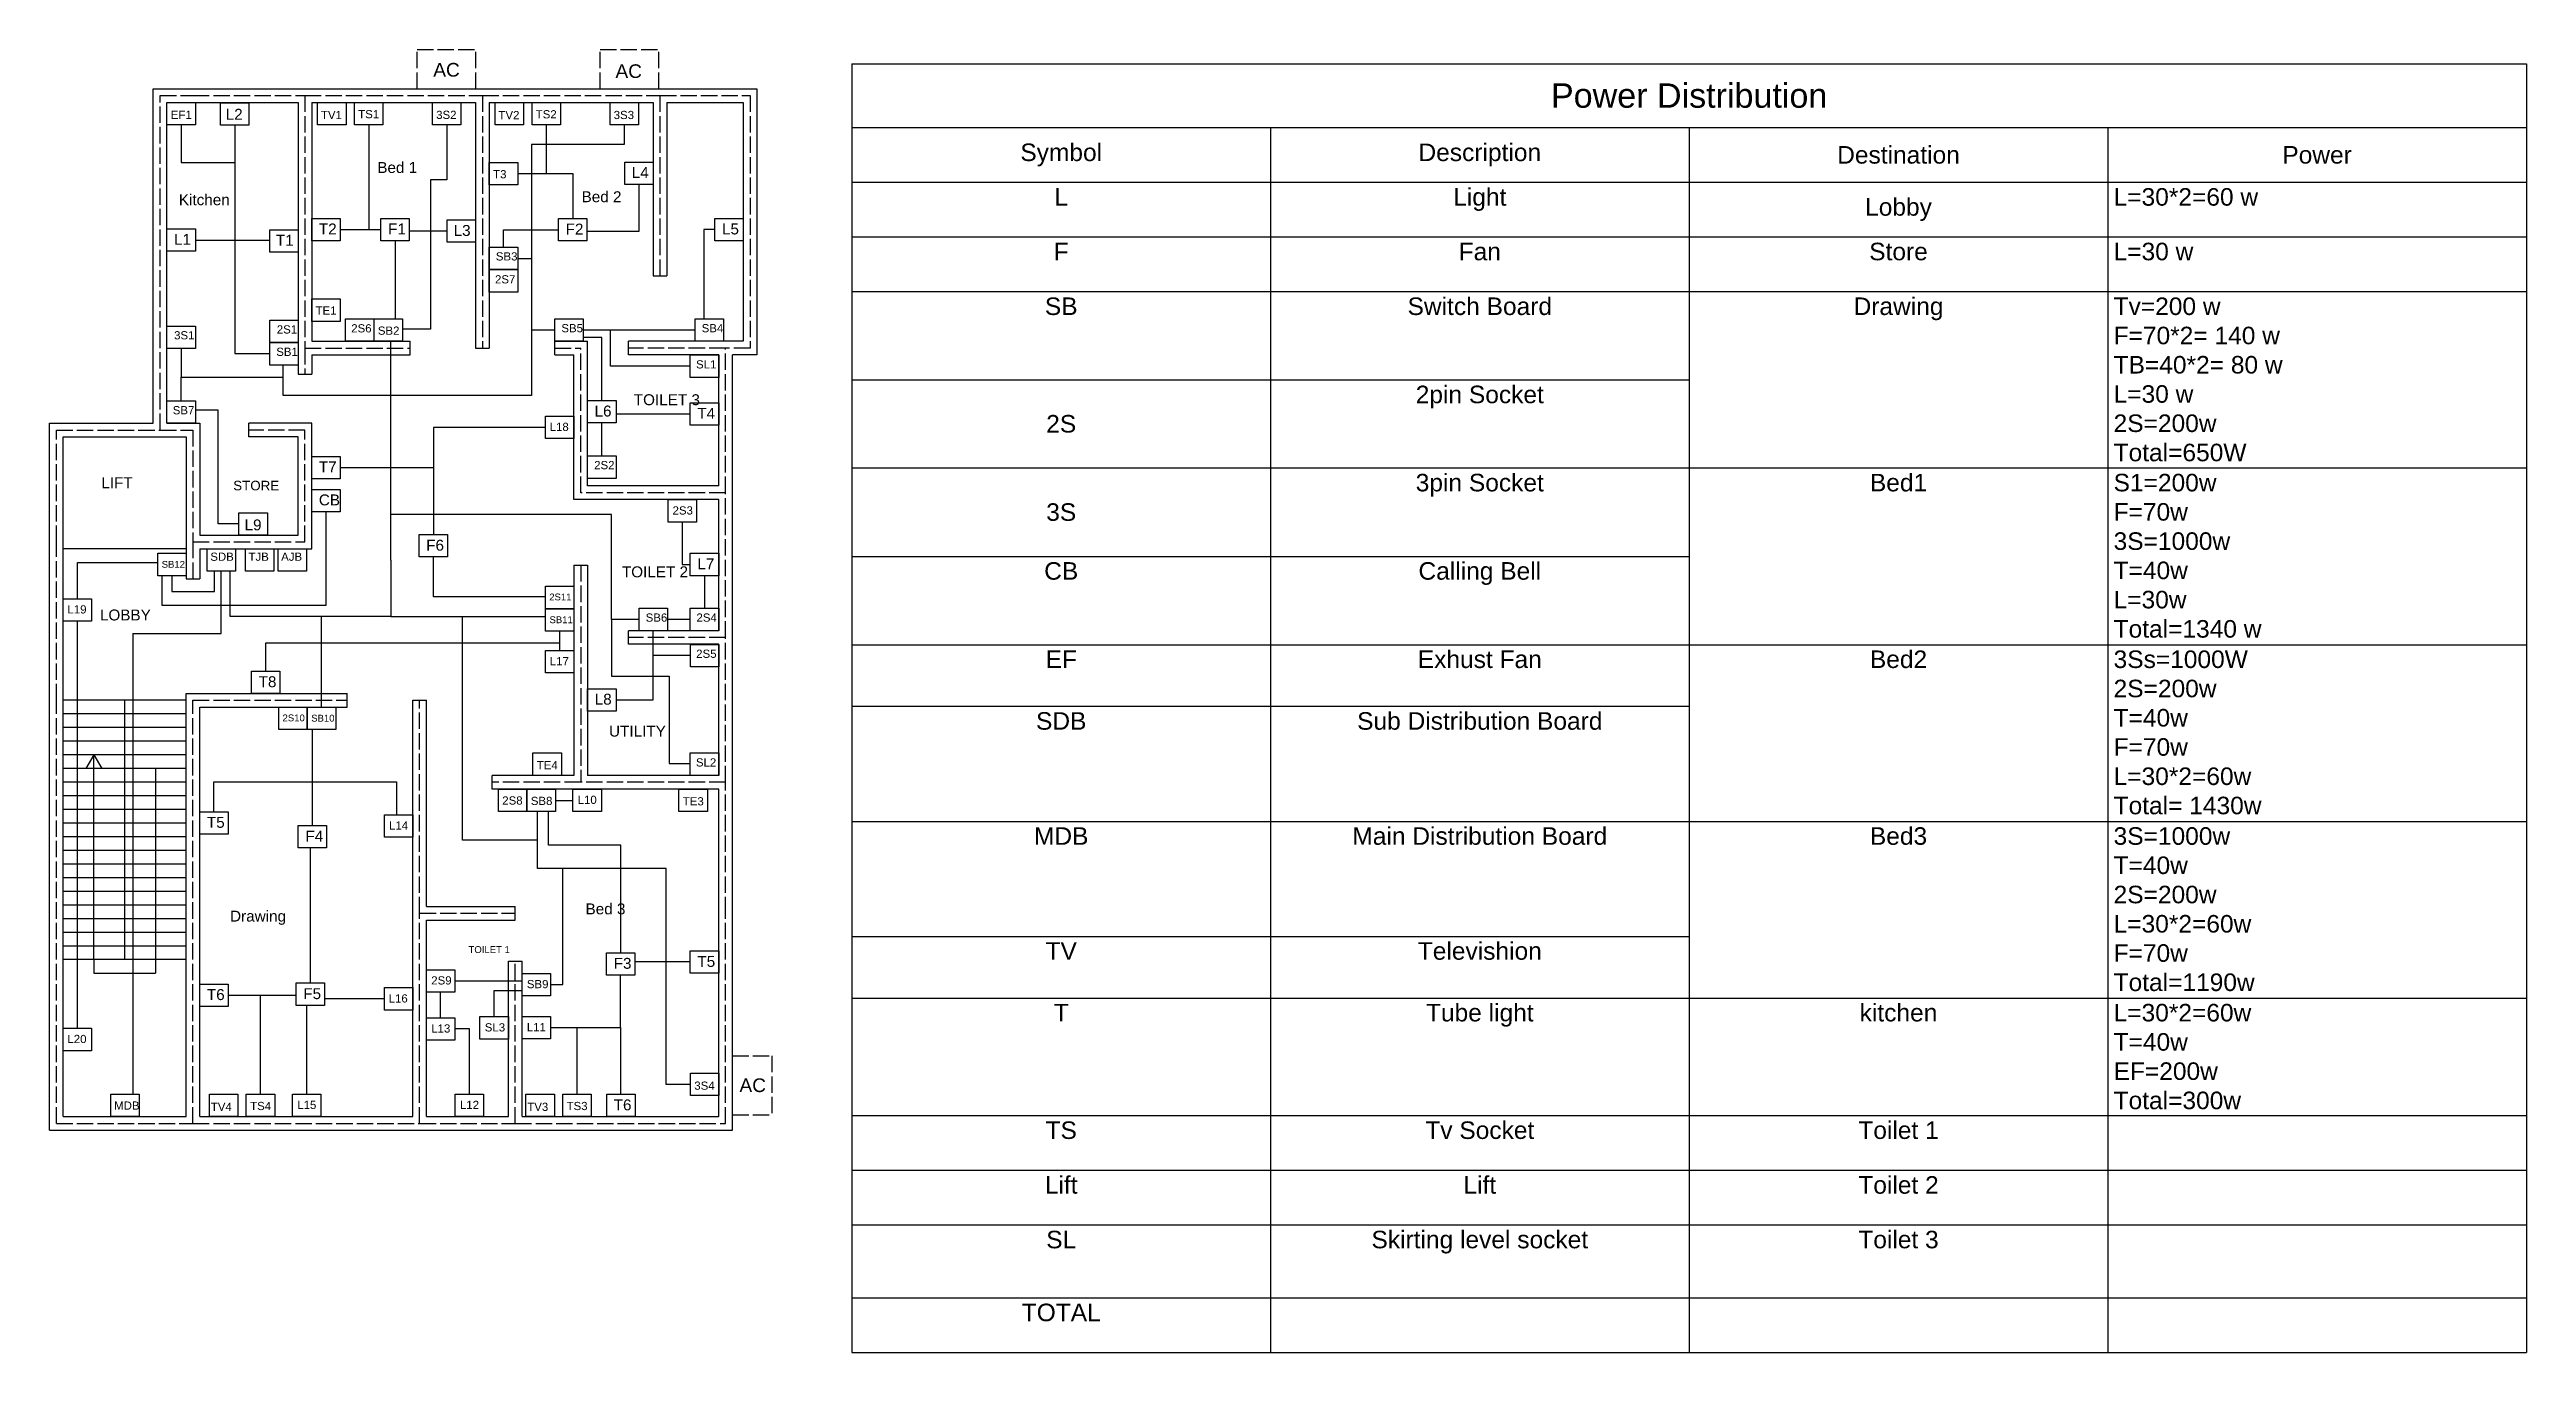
# Model space of a CAD drawing. Header units: inches. Extents: x 10 to 1824, y -156 to 798.
import ezdxf

# ---------------------------------------------------------------- set-up
doc = ezdxf.new("R2010")
doc.units = ezdxf.units.IN
doc.header["$MEASUREMENT"] = 0
doc.linetypes.add('ACAD_ISO02W100', pattern=[15, 12, -3])
doc.styles.get("Standard").update_dxf_attribs({"font": 'arial.ttf'})

# ---------------------------------------------------------------- blocks, each defined once
blk = doc.blocks.new('*T4')
at = {"layer": 'Defpoints', "color": 0, "linetype": 'ByBlock', "lineweight": -2, "transparency": 16777216}
for p, q in [((0, 0), (1226.2, 0)), ((0, 0), (0, -944.1)), ((1226.2, 0), (1226.2, -944.1)), ((0, -46.7), (1226.2, -46.7)), ((306.6, -46.7), (306.6, -944.1)), ((613.1, -46.7), (613.1, -944.1)), ((919.7, -46.7), (919.7, -944.1)), ((0, -86.8), (1226.2, -86.8)), ((0, -126.8), (1226.2, -126.8)), ((0, -166.9), (1226.2, -166.9)), ((0, -231.5), (613.1, -231.5)), ((0, -296.1), (1226.2, -296.1)), ((0, -360.9), (613.1, -360.9)), ((0, -425.6), (1226.2, -425.6)), ((0, -470.7), (613.1, -470.7)), ((0, -555), (1226.2, -555)), ((0, -639.3), (613.1, -639.3)), ((0, -684.4), (1226.2, -684.4)), ((0, -770.5), (1226.2, -770.5)), ((0, -810.6), (1226.2, -810.6)), ((0, -850.6), (1226.2, -850.6)), ((0, -904), (1226.2, -904)), ((0, -944.1), (1226.2, -944.1))]:
    blk.add_line(p, q, dxfattribs=at)
at = {"layer": 'Defpoints', "color": 0, "transparency": 16777216}
for s, insert, char_height, width, attachment_point in [('Power Distribution ', (613.1, -23.4), 17.853, 1217.635, 5), ('Symbol', (153.3, -66.8), 12.85, 297.982, 5), ('Description', (459.8, -66.8), 12.854, 297.982, 5), ('Destination', (766.4, -66.8), 12.854, 297.982, 5), ('Power', (1072.9, -66.8), 12.85, 297.982, 5), ('Light', (459.8, -91.1), 12.85, 297.982, 2), ('L', (153.3, -91.1), 12.9, 297.982, 2), ('Lobby', (766.4, -106.8), 12.85, 297.982, 5), ('L=30*2=60 w', (923.9, -91.1), 12.854, 297.982, 1), ('F', (153.3, -131.1), 12.9, 297.982, 2), ('Fan', (459.8, -131.1), 12.85, 297.982, 2), ('Store', (766.4, -131.1), 12.85, 297.982, 2), ('L=30 w', (923.9, -131.1), 12.85, 297.982, 1), ('SB', (153.3, -171.2), 12.85, 297.982, 2), ('Switch Board', (459.8, -171.2), 12.854, 297.982, 2), ('Drawing', (766.4, -171.2), 12.85, 297.982, 2), ('Tv=200 w\\PF=70*2= 140 w\\PTB=40*2= 80 w\\PL=30 w\\P2S=200w\\PTotal=650W', (923.9, -171.2), 12.854, 297.982, 1), ('2pin Socket', (459.8, -235.8), 12.854, 297.982, 2), ('2S', (153.3, -263.8), 12.85, 297.982, 5), ('3pin Socket', (459.8, -300.4), 12.854, 297.982, 2), ('Bed1', (766.4, -300.4), 12.85, 297.982, 2), ('S1=200w^JF=70w^J3S=1000w^JT=40w^JL=30w^JTotal=1340 w^J', (923.9, -300.4), 12.854, 297.982, 1), ('3S', (153.3, -328.5), 12.85, 297.982, 5), ('CB', (153.3, -365.1), 12.85, 297.982, 2), ('Calling Bell', (459.8, -365.1), 12.854, 297.982, 2), ('EF', (153.3, -429.8), 12.85, 297.982, 2), ('Exhust Fan', (459.8, -429.8), 12.85, 297.982, 2), ('Bed2', (766.4, -429.8), 12.85, 297.982, 2), ('3Ss=1000W^J2S=200w^JT=40w^JF=70w^JL=30*2=60w^JTotal= 1430w', (923.9, -429.8), 12.854, 297.982, 1), ('SDB', (153.3, -475), 12.85, 297.982, 2), ('Sub Distribution Board', (459.8, -475), 12.854, 297.982, 2), ('MDB', (153.3, -559.3), 12.85, 297.982, 2), ('Main Distribution Board', (459.8, -559.3), 12.854, 297.982, 2), ('Bed3', (766.4, -559.3), 12.85, 297.982, 2), ('3S=1000w^JT=40w^J2S=200w^JL=30*2=60w^JF=70w^JTotal=1190w', (923.9, -559.3), 12.854, 297.982, 1), ('TV', (153.3, -643.5), 12.85, 297.982, 2), ('Televishion', (459.8, -643.5), 12.854, 297.982, 2), ('T', (153.3, -688.7), 12.9, 297.982, 2), ('Tube light', (459.8, -688.7), 12.85, 297.982, 2), ('kitchen', (766.4, -688.7), 12.85, 297.982, 2), ('L=30*2=60w^JT=40w^JEF=200w^JTotal=300w', (923.9, -688.7), 12.854, 297.982, 1), ('TS', (153.3, -774.8), 12.85, 297.982, 2), ('Tv Socket', (459.8, -774.8), 12.85, 297.982, 2), ('Toilet 1', (766.4, -774.8), 12.85, 297.982, 2), ('Lift', (153.3, -814.9), 12.85, 297.982, 2), ('Lift', (459.8, -814.9), 12.85, 297.982, 2), ('Toilet 2', (766.4, -814.9), 12.85, 297.982, 2), ('SL', (153.3, -854.9), 12.85, 297.982, 2), ('Skirting level socket ', (459.8, -854.9), 12.854, 297.982, 2), ('Toilet 3', (766.4, -854.9), 12.85, 297.982, 2), ('TOTAL', (153.3, -908.3), 12.85, 297.982, 2)]:
    blk.add_mtext(s, dxfattribs=dict(at, insert=insert, char_height=char_height, width=width, attachment_point=attachment_point))

msp = doc.modelspace()

# ---------------------------------------------------------------- linework, layer by layer
at = {"linetype": 'ACAD_ISO02W100'}
for p, q in [((279.2, 769.6), (279.2, 798.3)), ((279.2, 798.3), (322.2, 798.3)), ((322.2, 769.6), (322.2, 798.3)), ((413.2, 769.6), (413.2, 798.3)), ((413.2, 798.3), (456.3, 798.3)), ((456.3, 769.6), (456.3, 798.3)), ((91.1, 519.6), (91.1, 764.6)), ((91.1, 764.6), (115.1, 764.6)), ((115.1, 764.6), (197.1, 764.6)), ((197.1, 764.6), (327.1, 764.6)), ((197.1, 764.6), (197.1, 579.6)), ((327.1, 764.6), (327.1, 579.6)), ((327.1, 764.6), (457.1, 764.6)), ((457.1, 764.6), (457.1, 632.6)), ((457.1, 764.6), (523.1, 764.6)), ((523.1, 764.6), (523.1, 579.6)), ((197.1, 579.6), (197.1, 560.6)), ((197.1, 579.6), (274.1, 579.6)), ((380.1, 579.6), (399.1, 579.6)), ((399.1, 473.6), (399.1, 579.6)), ((505.1, 579.6), (434.1, 579.6)), ((523.1, 579.6), (505.1, 579.6)), ((505.1, 473.6), (505.1, 579.6)), ((15.1, 437.6), (15.1, 519.6)), ((15.1, 519.6), (91.1, 519.6)), ((91.1, 519.6), (115.1, 519.6)), ((115.1, 519.6), (115.1, 437.6)), ((197.1, 519.6), (156.1, 519.6)), ((197.1, 437.6), (197.1, 519.6)), ((505.1, 473.6), (399.1, 473.6)), ((505.1, 367.6), (505.1, 473.6)), ((15.1, 321.6), (15.1, 437.6)), ((115.1, 437.6), (115.1, 410.6)), ((115.1, 437.6), (197.1, 437.6)), ((399.1, 420.6), (399.1, 261.6)), ((505.1, 367.6), (434.1, 367.6)), ((505.1, 261.6), (505.1, 367.6)), ((15.1, 11.6), (15.1, 321.6)), ((115.1, 11.6), (115.1, 321.6)), ((115.1, 321.6), (228.1, 321.6)), ((281.1, 165.6), (281.1, 321.6)), ((399.1, 261.6), (334.1, 261.6)), ((505.1, 261.6), (399.1, 261.6)), ((505.1, 165.6), (505.1, 261.6)), ((281.1, 11.6), (281.1, 165.6)), ((281.1, 165.6), (351.1, 165.6)), ((505.1, 11.6), (505.1, 165.6)), ((351.1, 11.6), (351.1, 130.6)), ((510.1, 61.1), (538.9, 61.1)), ((538.9, 61.1), (538.9, 18)), ((15.1, 11.6), (115.1, 11.6)), ((115.1, 11.6), (281.1, 11.6)), ((281.1, 11.6), (351.1, 11.6)), ((351.1, 11.6), (505.1, 11.6)), ((510.1, 18), (538.9, 18))]:
    msp.add_line(p, q, dxfattribs=at)
for p, q in [((86.1, 524.6), (86.1, 769.6)), ((86.1, 769.6), (115.1, 769.6)), ((115.1, 769.6), (197.1, 769.6)), ((197.1, 769.6), (327.1, 769.6)), ((327.1, 769.6), (457.1, 769.6)), ((457.1, 769.6), (528.1, 769.6)), ((528.1, 769.6), (528.1, 574.6)), ((96.1, 524.6), (96.1, 759.6)), ((96.1, 759.6), (115.1, 759.6)), ((115.1, 759.6), (192.1, 759.6)), ((192.1, 759.6), (192.1, 579.6)), ((202.1, 759.6), (322.1, 759.6)), ((202.1, 759.6), (202.1, 584.6)), ((322.1, 759.6), (322.1, 579.6)), ((332.1, 759.6), (332.1, 579.6)), ((332.1, 759.6), (452.1, 759.6)), ((452.1, 759.6), (452.1, 632.6)), ((462.1, 759.6), (462.1, 632.6)), ((462.1, 759.6), (518.1, 759.6)), ((518.1, 759.6), (518.1, 584.6)), ((192.1, 714.7), (192.1, 695.7)), ((452.1, 632.6), (462.1, 632.6)), ((202.1, 584.6), (274.1, 584.6)), ((274.1, 574.6), (274.1, 584.6)), ((380.1, 584.6), (404.1, 584.6)), ((380.1, 574.6), (380.1, 584.6)), ((404.1, 478.6), (404.1, 584.6)), ((505.1, 584.6), (434.1, 584.6)), ((434.1, 574.6), (434.1, 584.6)), ((518.1, 584.6), (505.1, 584.6)), ((181.1, 567.2), (181.1, 567.2)), ((192.1, 579.6), (192.1, 560.6)), ((202.1, 574.6), (202.1, 560.6)), ((202.1, 574.6), (274.1, 574.6)), ((322.1, 579.6), (332.1, 579.6)), ((380.1, 574.6), (394.1, 574.6)), ((394.1, 468.6), (394.1, 574.6)), ((500.1, 574.6), (434.1, 574.6)), ((500.1, 478.6), (500.1, 574.6)), ((528.1, 574.6), (510.1, 574.6)), ((510.1, 473.6), (510.1, 574.6)), ((192.1, 560.6), (202.1, 560.6)), ((10.1, 437.6), (10.1, 524.6)), ((10.1, 524.6), (86.1, 524.6)), ((20.1, 437.6), (20.1, 514.6)), ((20.1, 514.6), (91.1, 514.6)), ((91.1, 514.6), (110.1, 514.6)), ((96.1, 524.6), (120.1, 524.6)), ((110.1, 514.6), (110.1, 437.6)), ((120.1, 524.6), (120.1, 442.6)), ((202.1, 524.6), (156.1, 524.6)), ((156.1, 514.6), (156.1, 524.6)), ((192.1, 514.6), (156.1, 514.6)), ((192.1, 442.6), (192.1, 514.6)), ((202.1, 432.6), (202.1, 524.6)), ((500.1, 478.6), (404.1, 478.6)), ((510.1, 367.6), (510.1, 473.6)), ((500.1, 468.6), (394.1, 468.6)), ((500.1, 372.6), (500.1, 468.6)), ((10.1, 321.6), (10.1, 437.6)), ((20.1, 321.6), (20.1, 437.6)), ((110.1, 437.6), (110.1, 410.6)), ((120.1, 442.6), (192.1, 442.6)), ((110.1, 432.6), (20.1, 432.6)), ((120.1, 432.6), (120.1, 410.6)), ((120.1, 432.6), (202.1, 432.6)), ((394.1, 420.6), (394.1, 266.6)), ((394.1, 420.6), (404.1, 420.6)), ((404.1, 420.6), (404.1, 266.6)), ((110.1, 410.6), (120.1, 410.6)), ((500.1, 372.6), (434.1, 372.6)), ((434.1, 362.6), (434.1, 372.6)), ((510.1, 261.6), (510.1, 367.6)), ((500.1, 362.6), (434.1, 362.6)), ((500.1, 266.6), (500.1, 362.6)), ((110.1, 16.6), (110.1, 326.6)), ((110.1, 326.6), (228.1, 326.6)), ((228.1, 316.6), (228.1, 326.6)), ((10.1, 6.6), (10.1, 321.6)), ((20.1, 16.6), (20.1, 321.6)), ((110.1, 321.6), (20.1, 321.6)), ((110.1, 311.6), (20.1, 311.6)), ((65.1, 321.6), (65.1, 131.6)), ((120.1, 16.6), (120.1, 316.6)), ((120.1, 316.6), (228.1, 316.6)), ((276.1, 165.6), (276.1, 321.6)), ((276.1, 321.6), (286.1, 321.6)), ((286.1, 170.6), (286.1, 321.6)), ((110.1, 301.6), (20.1, 301.6)), ((110.1, 291.6), (20.1, 291.6)), ((110.1, 281.6), (20.1, 281.6)), ((42.6, 281.6), (36.8, 271.6)), ((42.6, 131.6), (42.6, 281.6)), ((42.6, 281.6), (48.4, 271.6)), ((110.1, 271.6), (20.1, 271.6)), ((65.1, 271.6), (20.1, 271.6)), ((110.1, 261.6), (20.1, 261.6)), ((110.1, 271.6), (65.1, 271.6)), ((87.6, 271.6), (87.6, 131.6)), ((394.1, 266.6), (334.1, 266.6)), ((334.1, 256.6), (334.1, 266.6)), ((399.1, 256.6), (334.1, 256.6)), ((500.1, 256.6), (399.1, 256.6)), ((500.1, 266.6), (404.1, 266.6)), ((500.1, 165.6), (500.1, 256.6)), ((510.1, 165.6), (510.1, 261.6)), ((110.1, 251.6), (20.1, 251.6)), ((110.1, 241.6), (20.1, 241.6)), ((110.1, 231.6), (20.1, 231.6)), ((110.1, 221.6), (20.1, 221.6)), ((110.1, 211.6), (20.1, 211.6)), ((110.1, 201.6), (20.1, 201.6)), ((110.1, 191.6), (20.1, 191.6)), ((110.1, 181.6), (20.1, 181.6)), ((110.1, 171.6), (20.1, 171.6)), ((276.1, 16.6), (276.1, 165.6)), ((286.1, 170.6), (351.1, 170.6)), ((351.1, 160.6), (351.1, 170.6)), ((500.1, 16.6), (500.1, 165.6)), ((510.1, 6.6), (510.1, 165.6)), ((110.1, 161.6), (20.1, 161.6)), ((110.1, 151.6), (20.1, 151.6)), ((286.1, 16.6), (286.1, 160.6)), ((286.1, 160.6), (351.1, 160.6)), ((110.1, 141.6), (20.1, 141.6)), ((110.1, 131.6), (20.1, 131.6)), ((65.1, 131.6), (20.1, 131.6)), ((42.6, 131.6), (42.6, 121.6)), ((87.6, 131.6), (87.6, 121.6)), ((346.1, 16.6), (346.1, 130.6)), ((346.1, 130.6), (356.1, 130.6)), ((356.1, 16.6), (356.1, 130.6)), ((42.6, 121.6), (87.6, 121.6)), ((10.1, 6.6), (115.1, 6.6)), ((20.1, 16.6), (110.1, 16.6)), ((115.1, 6.6), (281.1, 6.6)), ((120.1, 16.6), (276.1, 16.6)), ((281.1, 6.6), (351.1, 6.6)), ((286.1, 16.6), (346.1, 16.6)), ((351.1, 6.6), (510.1, 6.6)), ((356.1, 16.6), (500.1, 16.6))]:
    msp.add_line(p, q)
at = {"color": 1}
for p, q in [((106.5, 743.1), (106.5, 715.5)), ((145.7, 742.9), (145.7, 575.7)), ((243.8, 743.2), (243.8, 666.4)), ((373.8, 743.1), (373.8, 707.4)), ((106.5, 715.5), (145.7, 715.5)), ((352.9, 707.4), (393.2, 707.4)), ((393.2, 707.4), (393.2, 674.5)), ((441.7, 699.5), (441.7, 665)), ((116.9, 658.8), (145.7, 658.8)), ((145.7, 658.8), (171.3, 658.8)), ((222.9, 666.4), (252.7, 666.4)), ((263.1, 658.2), (263.1, 601)), ((301.3, 665.3), (273.5, 665.3)), ((342.5, 666.2), (382.7, 666.3)), ((342.5, 653.5), (342.5, 666.2)), ((441.7, 665), (403.5, 665)), ((497.2, 666.4), (489.3, 666.4)), ((489.3, 666.4), (489.3, 601)), ((414.5, 587.4), (400.9, 587.4)), ((414.5, 541.2), (414.5, 587.4)), ((145.7, 575.7), (171.3, 575.7)), ((133.7, 534.1), (116.9, 534.1)), ((133.7, 450.8), (133.7, 534.1)), ((479.3, 531.3), (424.9, 531.3)), ((373.3, 521.5), (291.2, 521.5)), ((291.2, 521.5), (291.2, 443)), ((414.5, 500.7), (414.5, 524.8)), ((222.9, 492.1), (291.2, 492.1)), ((212.5, 459.7), (212.5, 399.9)), ((148.8, 450.8), (133.7, 450.8)), ((473.4, 452.1), (473.4, 421)), ((30.5, 396), (30.5, 422.5)), ((30.5, 422.5), (89.3, 422.5)), ((291.1, 426.6), (291.1, 397.7)), ((473.4, 421), (479.3, 421)), ((92.5, 391.1), (92.5, 412.9)), ((212.5, 399.9), (212.5, 391.1)), ((489.7, 412.9), (489.7, 389)), ((212.5, 391.1), (92.5, 391.1)), ((291.1, 397.7), (373.3, 397.7)), ((30.5, 81.3), (30.5, 379.6)), ((168.4, 343), (168.4, 363.8)), ((168.4, 363.8), (383.7, 363.8)), ((383.7, 358), (383.7, 372.3)), ((452.2, 321.9), (452.2, 372.6)), ((479.3, 380.8), (462.6, 380.8)), ((479.4, 354.3), (452.2, 354.3)), ((424.9, 321.9), (452.2, 321.9)), ((202.6, 229.8), (202.6, 300.1)), ((130.5, 240), (130.5, 261.8)), ((130.5, 261.8), (202.6, 261.8)), ((202.6, 261.8), (264.2, 261.8)), ((264.2, 261.8), (264.2, 237.7)), ((375.5, 215.5), (375.5, 240.1)), ((380.5, 248.3), (393.4, 248.3)), ((201.1, 114.5), (201.1, 213.4)), ((428.4, 215.5), (375.5, 215.5)), ((428.4, 204.3), (428.4, 215.5)), ((428.4, 136.6), (428.4, 204.3)), ((479.3, 129.9), (438.8, 129.9)), ((306.9, 116), (356.1, 116)), ((428.1, 81.8), (428.1, 120.2)), ((140.9, 105.5), (190.6, 105.5)), ((164.6, 33), (164.6, 105.5)), ((198.4, 33), (198.4, 98.1)), ((255.3, 102.8), (211.5, 102.8)), ((296.5, 89), (296.5, 107.8)), ((317.5, 80.8), (306.9, 80.8)), ((317.5, 33), (317.5, 80.8)), ((376.9, 81.8), (428.1, 81.8)), ((396.4, 33), (396.4, 81.8)), ((428.1, 81.8), (428.1, 33))]:
    msp.add_line(p, q, dxfattribs=at)
at = {"color": 5}
for p, q in [((300.9, 743.1), (300.9, 702.9)), ((430.9, 728.7), (363, 728.7)), ((363, 728.7), (363, 645.1)), ((430.9, 743.1), (430.9, 728.7)), ((300.9, 702.9), (289.1, 702.9)), ((289.1, 702.9), (289.1, 593.4)), ((363, 645.1), (352.9, 645.1)), ((363, 645.1), (363, 544.8)), ((260, 424.3), (260, 584.6)), ((289.1, 593.4), (268.6, 593.4)), ((380.1, 592.8), (363, 592.8)), ((482.8, 592.8), (400.9, 592.8)), ((420.9, 566.3), (420.9, 592.8)), ((106.5, 579.3), (106.5, 558.4)), ((181.1, 544.8), (181.1, 567.2)), ((479.3, 566.3), (420.9, 566.3)), ((106.5, 541), (106.5, 558.4)), ((106.5, 558.4), (181.1, 558.4)), ((260, 544.8), (181.1, 544.8)), ((363, 544.8), (260, 544.8)), ((421.6, 457.7), (260, 457.7)), ((421.6, 380.8), (421.6, 457.7)), ((260, 424.3), (260, 383)), ((99.7, 412.9), (99.7, 401.4)), ((99.7, 401.4), (130.8, 401.4)), ((130.8, 401.4), (130.8, 416.2)), ((142.3, 383), (142.3, 416.2)), ((260, 383), (142.3, 383)), ((209.3, 316.6), (209.3, 383)), ((260, 383), (373.3, 383)), ((312.6, 219.2), (312.6, 383)), ((441.8, 380.8), (421.6, 380.8)), ((421.6, 380.8), (421.6, 339.2)), ((421.6, 339.2), (463.9, 339.2)), ((463.9, 339.2), (463.9, 275.2)), ((463.9, 275.2), (479.2, 275.2)), ((367.5, 198.4), (367.5, 240.1)), ((367.5, 219.2), (312.6, 219.2)), ((461.6, 198.4), (367.5, 198.4)), ((386, 113.3), (386, 198.4)), ((461.6, 40.2), (461.6, 198.4)), ((335.7, 89.9), (335.7, 109.1)), ((335.7, 109.1), (356.1, 109.1)), ((376.9, 113.3), (386, 113.3)), ((479.4, 40.2), (461.6, 40.2))]:
    msp.add_line(p, q, dxfattribs=at)
at = {"color": 3}
for p, q in [((135.8, 370.5), (135.8, 416.2)), ((71.1, 370.5), (71.1, 33)), ((71.1, 370.5), (135.8, 370.5))]:
    msp.add_line(p, q, dxfattribs=at)
for points in [[(96.1, 759.6), (116.9, 759.6), (116.9, 743.1), (96.1, 743.1)], [(135.2, 759.3), (156.1, 759.3), (156.1, 742.9), (135.2, 742.9)], [(206.3, 759.6), (227.2, 759.6), (227.2, 743.2), (206.3, 743.2)], [(233.4, 759.6), (254.2, 759.6), (254.2, 743.2), (233.4, 743.2)], [(290.5, 759.6), (311.3, 759.6), (311.3, 743.1), (290.5, 743.1)], [(336.3, 759.6), (357.2, 759.6), (357.2, 743.1), (336.3, 743.1)], [(363.4, 759.6), (384.2, 759.6), (384.2, 743.1), (363.4, 743.1)], [(420.5, 759.6), (441.3, 759.6), (441.3, 743.1), (420.5, 743.1)], [(332.1, 715.6), (352.9, 715.6), (352.9, 699.2), (332.1, 699.2)], [(431.3, 715.9), (452.1, 715.9), (452.1, 699.5), (431.3, 699.5)], [(202.1, 674.6), (222.9, 674.6), (222.9, 658.2), (202.1, 658.2)], [(252.7, 674.6), (273.5, 674.6), (273.5, 658.2), (252.7, 658.2)], [(301.3, 673.5), (322.1, 673.5), (322.1, 657.1), (301.3, 657.1)], [(382.7, 674.5), (403.5, 674.5), (403.5, 658.1), (382.7, 658.1)], [(497.2, 674.6), (518.1, 674.6), (518.1, 658.2), (497.2, 658.2)], [(96.1, 667), (116.9, 667), (116.9, 650.6), (96.1, 650.6)], [(171.3, 666.3), (192.1, 666.3), (192.1, 649.9), (171.3, 649.9)], [(332.1, 653.5), (352.9, 653.5), (352.9, 637.1), (332.1, 637.1)], [(332.1, 637.1), (352.9, 637.1), (352.9, 620.6), (332.1, 620.6)], [(171.3, 600.1), (192.1, 600.1), (192.1, 583.7), (171.3, 583.7)], [(202.1, 615.7), (222.9, 615.7), (222.9, 599.2), (202.1, 599.2)], [(226.8, 601), (247.6, 601), (247.6, 584.6), (226.8, 584.6)], [(247.7, 601), (268.6, 601), (268.6, 584.6), (247.7, 584.6)], [(380.1, 601), (400.9, 601), (400.9, 584.6), (380.1, 584.6)], [(482.8, 601), (503.7, 601), (503.7, 584.6), (482.8, 584.6)], [(96.1, 595.7), (116.9, 595.7), (116.9, 579.3), (96.1, 579.3)], [(171.3, 583.7), (192.1, 583.7), (192.1, 567.2), (171.3, 567.2)], [(479.3, 574.6), (500.1, 574.6), (500.1, 558.1), (479.3, 558.1)], [(96.1, 541), (116.9, 541), (116.9, 524.6), (96.1, 524.6)], [(373.3, 529.7), (394.1, 529.7), (394.1, 513.3), (373.3, 513.3)], [(404.1, 541.2), (424.9, 541.2), (424.9, 524.8), (404.1, 524.8)], [(479.3, 539.5), (500.1, 539.5), (500.1, 523.1), (479.3, 523.1)], [(202.1, 500.3), (222.9, 500.3), (222.9, 483.9), (202.1, 483.9)], [(404.1, 500.7), (424.9, 500.7), (424.9, 484.2), (404.1, 484.2)], [(202.1, 476.1), (222.9, 476.1), (222.9, 459.7), (202.1, 459.7)], [(148.8, 459), (169.6, 459), (169.6, 442.6), (148.8, 442.6)], [(463, 468.6), (483.8, 468.6), (483.8, 452.1), (463, 452.1)], [(280.7, 443), (301.5, 443), (301.5, 426.6), (280.7, 426.6)], [(89.3, 429.3), (110.1, 429.3), (110.1, 412.9), (89.3, 412.9)], [(125.5, 432.6), (146.3, 432.6), (146.3, 416.2), (125.5, 416.2)], [(153.6, 432.6), (174.4, 432.6), (174.4, 416.2), (153.6, 416.2)], [(177.4, 432.6), (198.2, 432.6), (198.2, 416.2), (177.4, 416.2)], [(479.3, 429.3), (500.1, 429.3), (500.1, 412.9), (479.3, 412.9)], [(373.3, 405.1), (394.1, 405.1), (394.1, 388.7), (373.3, 388.7)], [(20.1, 396), (40.9, 396), (40.9, 379.6), (20.1, 379.6)], [(373.3, 388.7), (394.1, 388.7), (394.1, 372.3), (373.3, 372.3)], [(441.8, 389), (462.6, 389), (462.6, 372.6), (441.8, 372.6)], [(479.3, 389), (500.1, 389), (500.1, 372.6), (479.3, 372.6)], [(373.3, 358), (394.1, 358), (394.1, 341.6), (373.3, 341.6)], [(479.4, 362.5), (500.2, 362.5), (500.2, 346.1), (479.4, 346.1)], [(158, 343), (178.8, 343), (178.8, 326.6), (158, 326.6)], [(404.1, 330.1), (424.9, 330.1), (424.9, 313.7), (404.1, 313.7)], [(178, 316.6), (198.8, 316.6), (198.8, 300.1), (178, 300.1)], [(198.8, 316.6), (219.7, 316.6), (219.7, 300.1), (198.8, 300.1)], [(364.1, 283), (384.9, 283), (384.9, 266.6), (364.1, 266.6)], [(479.2, 283), (500.1, 283), (500.1, 266.6), (479.2, 266.6)], [(338.8, 256.5), (359.7, 256.5), (359.7, 240.1), (338.8, 240.1)], [(359.7, 256.5), (380.5, 256.5), (380.5, 240.1), (359.7, 240.1)], [(393.4, 256.6), (414.2, 256.6), (414.2, 240.1), (393.4, 240.1)], [(471, 256.6), (491.8, 256.6), (491.8, 240.1), (471, 240.1)], [(120.1, 240), (140.9, 240), (140.9, 223.5), (120.1, 223.5)], [(255.3, 237.7), (276.1, 237.7), (276.1, 221.3), (255.3, 221.3)], [(192.2, 229.8), (213, 229.8), (213, 213.4), (192.2, 213.4)], [(418, 136.6), (438.8, 136.6), (438.8, 120.2), (418, 120.2)], [(479.3, 138.1), (500.1, 138.1), (500.1, 121.7), (479.3, 121.7)], [(120.1, 113.7), (140.9, 113.7), (140.9, 97.3), (120.1, 97.3)], [(190.6, 114.5), (211.5, 114.5), (211.5, 98.1), (190.6, 98.1)], [(255.3, 111.1), (276.1, 111.1), (276.1, 94.6), (255.3, 94.6)], [(286.1, 124.2), (306.9, 124.2), (306.9, 107.8), (286.1, 107.8)], [(356.1, 121.5), (376.9, 121.5), (376.9, 105.1), (356.1, 105.1)], [(20.1, 81.3), (40.9, 81.3), (40.9, 64.9), (20.1, 64.9)], [(286.1, 89), (306.9, 89), (306.9, 72.6), (286.1, 72.6)], [(325.3, 89.9), (346.1, 89.9), (346.1, 73.4), (325.3, 73.4)], [(356.1, 90), (376.9, 90), (376.9, 73.6), (356.1, 73.6)], [(479.4, 48.4), (500.2, 48.4), (500.2, 32), (479.4, 32)], [(55, 33), (75.8, 33), (75.8, 16.6), (55, 16.6)], [(127.2, 33), (148, 33), (148, 16.6), (127.2, 16.6)], [(154.2, 33), (175, 33), (175, 16.6), (154.2, 16.6)], [(188, 33), (208.8, 33), (208.8, 16.6), (188, 16.6)], [(307.1, 33), (327.9, 33), (327.9, 16.6), (307.1, 16.6)], [(358.9, 33), (379.8, 33), (379.8, 16.6), (358.9, 16.6)], [(386, 33), (406.8, 33), (406.8, 16.6), (386, 16.6)], [(418.1, 33), (438.9, 33), (438.9, 16.6), (418.1, 16.6)]]:
    msp.add_lwpolyline(points, close=True)

# ---------------------------------------------------------------- block references
msp.add_blockref('*T4', (597.6, 787.9))

# ---------------------------------------------------------------- texts
at = {"attachment_point": 1}
for s, insert, char_height, width in [('AC', (291.1, 788.5), 10, 30.242), ('AC', (424.5, 787.5), 10, 30.242), ('EF1', (98.9, 753.5), 6, 16.882), ('L2', (139.1, 754.9), 8, 16.882), ('TV1', (208.8, 753.4), 6, 16.882), ('TS1', (236.1, 754), 6, 16.882), ('3S2', (293.2, 753.5), 6, 16.882), ('TV2', (338.8, 753.3), 6, 16.882), ('TS2', (366.1, 753.9), 6, 16.882), ('3S3', (423.2, 753.4), 6, 16.882), ('{\\fArial|b0|i0|c0|p34;Bed 1}', (250.1, 715.9), 8, 84.604), ('T3', (334.9, 710), 6, 16.882), ('L4', (436.4, 712.2), 8, 16.882), ('{\\fArial|b0|i0|c0|p34;Kitchen}', (104.8, 692.3), 8, 84.604), ('{\\fArial|b0|i0|c0|p34;Bed 2}', (399.7, 694.5), 8, 84.604), ('L1', (101.3, 663.3), 8, 16.882), ('T1', (175.8, 662.6), 8, 16.882), ('T2', (207.3, 670.9), 8, 16.882), ('F1', (258, 670.9), 8, 16.882), ('L3', (306, 669.8), 8, 16.882), ('F2', (388, 670.8), 8, 16.882), ('L5', (502.5, 670.9), 8, 16.882), ('SB3', (336.9, 649.8), 6, 16.882), ('2S7', (336.3, 633), 6, 16.882), ('TE1', (204.9, 610.1), 6, 16.882), ('3S1', (101.3, 592), 6, 16.882), ('2S1', (176.5, 596.3), 6, 16.882), ('2S6', (231, 597.1), 6, 16.882), ('SB2', (250.5, 595.4), 6, 16.882), ('SB5', (384.9, 597.2), 6, 16.882), ('SB4', (487.6, 597.2), 6, 16.882), ('SB1', (176.1, 579.9), 6, 16.882), ('SL1', (483.5, 570.7), 6, 16.882), ('TOILET 3', (437.9, 545.8), 8, 47.261), ('SB7', (100.3, 537.1), 6, 16.882), ('L6', (409.2, 537.5), 8, 16.882), ('T4', (484.4, 535.8), 8, 16.882), ('L18', (376.3, 524.9), 6, 16.882), ('T7', (207.3, 496.6), 8, 16.882), ('2S2', (408.9, 496.9), 6, 16.882), ('LIFT', (48, 485), 8, 84.604), ('{\\fArial|b0|i0|c0|p34;STORE}', (144.6, 482.4), 7, 84.604), ('CB', (207.3, 472.4), 8, 16.882), ('L9', (152.9, 454.1), 8, 16.882), ('2S3', (466.3, 463.7), 6, 16.882), ('F6', (285.9, 439.2), 8, 16.882), ('SB12', (92.2, 423.7), 5, 16.882), ('SDB', (127.8, 429.8), 6, 17.125), ('TJB', (155.8, 429.8), 6, 17.125), ('AJB', (179.7, 429.8), 6, 17.125), ('TOILET 2', (429.2, 419.7), 8, 47.261), ('L7', (484.5, 425.6), 8, 16.882), ('2S11', (376, 399.8), 5, 16.882), ('L19', (23.2, 391.2), 6, 16.882), ('{\\fArial|b0|i0|c0|p34;LOBBY}', (47, 388.1), 8, 84.604), ('SB11', (376.2, 383.1), 5, 16.882), ('SB6', (446.6, 385.2), 6, 16.882), ('2S4', (483.8, 385.2), 6, 16.882), ('L17', (376.4, 353.2), 6, 16.882), ('2S5', (483.6, 358.7), 6, 16.882), ('T8', (163.2, 339.2), 8, 16.882), ('L8', (409.3, 326.4), 8, 16.882), ('2S10', (180.7, 311.2), 5, 16.882), ('SB10', (201.7, 311), 5, 16.882), ('{\\fArial|b0|i0|c0|p34;UTILITY}', (419.8, 303), 8, 47.261), ('TE4', (366.9, 277.1), 6, 16.882), ('SL2', (483.4, 279.1), 6, 16.882), ('T5', (125.3, 236.2), 8, 16.882), ('2S8', (341.6, 251.2), 6, 16.882), ('SB8', (362.5, 250.9), 6, 16.882), ('L10', (396.8, 251.7), 6, 16.882), ('TE3', (473.8, 250.6), 6, 16.882), ('F4', (197.5, 226.1), 8, 16.882), ('L14', (258.7, 232.9), 6, 16.882), ('{\\fArial|b0|i0|c0|p34;Drawing }', (142.3, 167.5), 8, 126.53), ('{\\fArial|b0|i0|c0|p34;Bed 3}', (402.6, 172.8), 8, 84.604), ('TOILET 1', (316.9, 141.5), 5, 47.261), ('F3', (423.2, 132.9), 8, 16.882), ('T5', (484.5, 134.3), 8, 16.882), ('T6', (125.3, 110), 8, 16.882), ('F5', (195.9, 110.7), 8, 16.882), ('2S9', (289.6, 119.4), 6, 16.882), ('SB9', (359.6, 116.7), 6, 16.882), ('L16', (258.4, 106.2), 6, 16.882), ('L20', (23.2, 76.5), 6, 16.882), ('L13', (289.6, 84.2), 6, 16.882), ('SL3', (328.8, 85), 6, 16.882), ('L11', (359.6, 85.2), 6, 16.882), ('3S4', (482.2, 42.3), 6, 16.882), ('AC', (515.3, 44.6), 10, 30.242), ('MDB', (57.4, 27.7), 6, 16.882), ('TV4', (128.2, 26.8), 6, 16.882), ('TS4', (157, 27.4), 6, 16.882), ('L15', (191.5, 28.2), 6, 16.882), ('L12', (310.6, 28.2), 6, 16.882), ('TV3', (359.9, 26.8), 6, 16.882), ('TS3', (388.7, 27.4), 6, 16.882), ('T6', (423.2, 29.2), 8, 16.882)]:
    msp.add_mtext(s, dxfattribs=dict(at, insert=insert, char_height=char_height, width=width))

doc.saveas('drawing.dxf')
